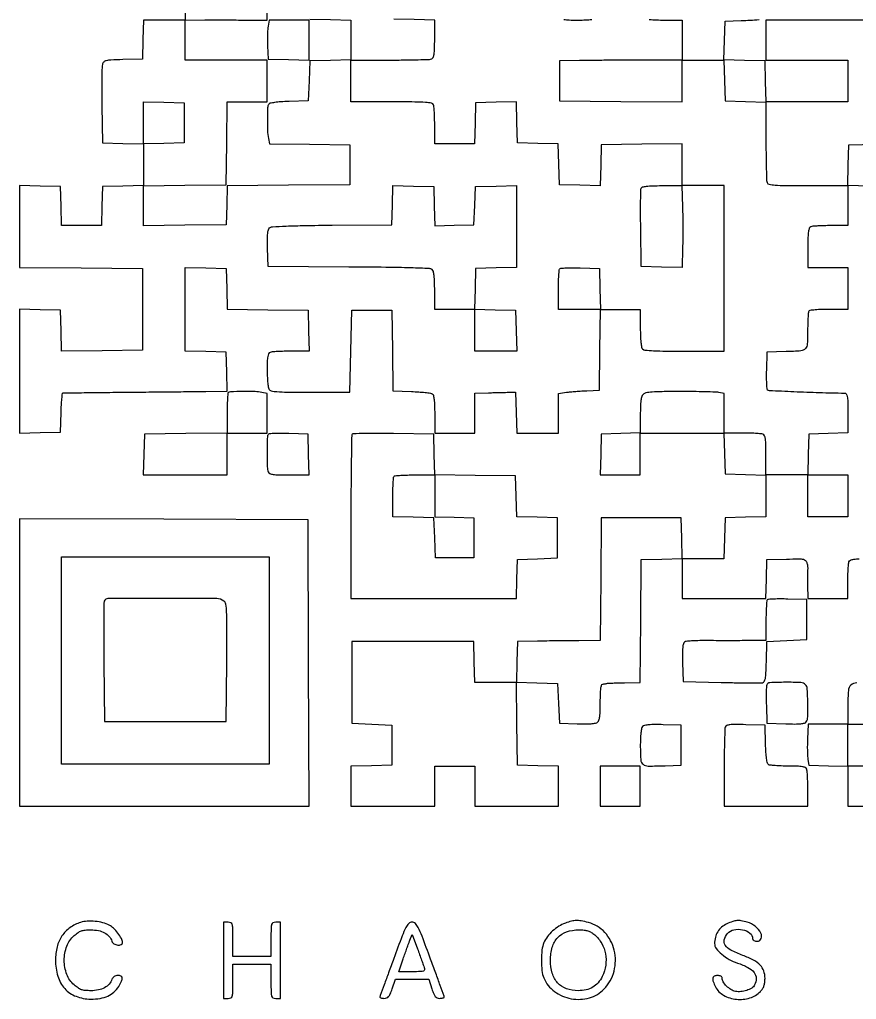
# Model space of a CAD drawing. Extents: x 179 to 1071, y 112 to 1107.
# Drawn here: x 179 to 618, y 112 to 627 of the extents above; entities that cross this region are included whole.
import ezdxf

# ---------------------------------------------------------------- set-up
doc = ezdxf.new("R2010")
doc.units = 0

msp = doc.modelspace()

# ---------------------------------------------------------------- linework, layer by layer
for points in [[(266, 649), (266, 627), (255.034983, 627), (244.069966, 627), (243.784983, 616.75), (243.5, 606.5), (233.2603, 606.215131, 0.004124), (226.944999, 605.987293, 0.045906), (224.449919, 605.645706, 0.136997), (223.185819, 604.954953, 0.140303), (222.476589, 603.715131, 0.055026), (222.269945, 602.145293, 0.002238), (222.175721, 596.42257, 0.003889), (222.147147, 589.631689, 0.002744), (222.216289, 582), (222.5, 562.5), (233.25, 562.216168), (244, 561.932337), (244, 551), (244, 540.067663), (233.25, 539.783832), (222.5, 539.5), (222.215017, 529.25), (221.930034, 519), (211.5, 519), (201.069966, 519), (200.784983, 529.25), (200.5, 539.5), (189.75, 539.783832), (179, 540.067663), (179, 518.547685), (179, 497.027706), (211.25, 496.763853), (243.5, 496.5), (243.5, 475), (243.5, 453.5), (222.284032, 453.230211), (201.068065, 452.960423), (200.784032, 463.730211), (200.5, 474.5), (189.75, 474.783832), (179, 475.067663), (179, 442.5), (179, 409.932337), (189.75, 410.216168), (200.5, 410.5), (200.784983, 420.75, -0.006511), (200.945719, 424.685749, -0.010662), (201.196289, 428.013236, -0.004523), (201.490142, 430.787448, -0.348579), (201.784983, 431.082292, -0.025611), (202.357742, 431.11864, -0.00005), (211.543089, 431.229478, -0.000361), (221.872335, 431.345623, -0.000224), (234, 431.467794, 0.000017), (246.887357, 431.592276, 0.000018), (259.561839, 431.715571, 0.000017), (270.498228, 431.82271, 0.000079), (276.784983, 431.885503), (288.069966, 432), (287.784983, 442.25), (287.5, 452.5), (276.75, 452.783832), (266, 453.067663), (266, 475.067663), (266, 497.067663), (276.75, 496.783832), (287.5, 496.5), (287.783631, 485.76979), (288.067262, 475.03958), (309.283631, 474.76979), (330.5, 474.5), (330.783832, 463.75), (331.067663, 453), (321.615619, 453, 0.00593), (317.880092, 452.955696, 0.007809), (314.475463, 452.821697, 0.005887), (311.638889, 452.632128, 0.0721), (310.581787, 452.393011, 0.188329), (309.787918, 451.670019, 0.071886), (309.31469, 450.223948, 0.035943), (309.06419, 447.749366, 0.007258), (309, 443.32727, 0.009887), (309.06651, 439.963907, 0.012432), (309.267074, 436.854244, 0.010616), (309.553271, 434.274829, 0.090159), (309.909187, 433.169685, 0.215412), (311.151509, 432.215309, 0.038645), (314.110031, 431.757667, 0.017506), (319.501099, 431.535379, 0.002005), (331.659187, 431.508733), (352.5, 431.546612), (353, 453.023306), (353.5, 474.5), (364, 474.5), (374.5, 474.5), (374.769551, 453.365522), (375.039103, 432.231044), (384.769551, 431.835524, -0.006929), (388.587919, 431.627281, -0.009555), (392.008868, 431.327351, -0.00662), (394.846901, 430.985715, -0.106468), (395.75, 430.660985, -0.200997), (396.331606, 429.840721, -0.026002), (396.698973, 427.67557, -0.021483), (396.931155, 424.505891, -0.00754), (397, 419.940983), (397, 410), (407.5, 410), (418, 410), (418, 420.5), (418, 431), (425.25, 431.182616, -0.000251), (428.282399, 431.257473, -0.000232), (431.398438, 431.331383, -0.000231), (434.175464, 431.394681, -0.000769), (436, 431.432616), (439.5, 431.5), (439.783832, 420.75), (440.067663, 410), (451.033832, 410), (462, 410), (462, 420.438727), (462, 430.877454), (466.25, 431.448949, -0.010327), (468.332379, 431.685292, -0.004259), (471.160937, 431.923001, -0.004211), (474.200212, 432.126638, -0.005402), (477, 432.260221), (483.5, 432.5), (483.769888, 453.75), (484.039775, 475), (494.519888, 475), (505, 475), (505, 465.2, 0.008695), (505.074295, 460.928253, 0.018472), (505.311224, 457.630442, 0.019349), (505.671932, 455.200304, 0.150969), (506.2, 454.2, 0.175156), (507.461896, 453.608073, 0.00933), (511.954487, 453.278846, 0.010454), (518.406919, 453.062069, 0.003169), (528.2, 453), (549, 453), (549, 496.5), (549, 540), (538, 540), (527, 540), (527, 551.019888), (527, 562.039775), (505.75, 561.769888), (484.5, 561.5), (484.215829, 550.716515), (483.931657, 539.93303), (473.215829, 540.216515), (462.5, 540.5), (462.216508, 551.216508), (461.933016, 561.933016), (451.216508, 562.216508), (440.5, 562.5), (440.215829, 573.283485), (439.931657, 584.06697), (429.215829, 583.783485), (418.5, 583.5), (418.216168, 572.75), (417.932337, 562), (407.466168, 562), (397, 562), (397, 571.418213, 0.005951), (396.955695, 575.140776, 0.007831), (396.821697, 578.534475, 0.005915), (396.632106, 581.361889, 0.07203), (396.393011, 582.418213, 0.258697), (395.337463, 583.303854, 0.030015), (392.164693, 583.724422, 0.015901), (386.514173, 583.950434, 0.002045), (374.393011, 584), (353, 584), (353, 595), (353, 606), (373.418213, 606, 0.002771), (381.357109, 606.043995, 0.004125), (388.303225, 606.178303, 0.001841), (394.220565, 606.363369, 0.083055), (395.418213, 606.606989, 0.200876), (396.227252, 607.380394, 0.065453), (396.694499, 609.000914, 0.031733), (396.93933, 611.822523, 0.005777), (397, 617.073157), (397, 626.932337), (386.25, 627.216168), (375.5, 627.5)], [(331.5, 627.5), (342.25, 627.216168), (353, 626.932337), (353, 616.5), (353, 606.067663), (342.25, 605.783832), (331.5, 605.5), (331, 595), (330.5, 584.5), (320.535034, 584.211195, 0.008364), (316.200526, 584.012965, 0.019097), (312.944049, 583.684195, 0.019162), (310.58782, 583.262426, 0.199573), (309.798145, 582.711195, 0.133738), (309.246049, 580.935948, 0.006943), (309.114806, 574.897523, 0.011738), (309.208974, 568.873059, 0.034887), (309.657397, 564.769669), (310.15027, 562.039338), (331.325135, 561.769669), (352.5, 561.5), (352.5, 551), (352.5, 540.5), (320.284831, 540.236193), (288.069661, 539.972386), (287.784831, 529.736193), (287.5, 519.5), (265.75, 519.230498), (244, 518.960995), (244, 529.460995), (244, 539.960995), (265.75, 540.230498), (287.5, 540.5), (287.769502, 562.25), (288.039005, 584), (298.519502, 584), (309, 584), (309, 595), (309, 606), (287.5, 606), (266, 606), (266, 616.5), (266, 627), (276.25, 627.056788, -0.001294), (280.984359, 627.070765, -0.000706), (286.79375, 627.064678, -0.000703), (292.698048, 627.041848, -0.001119), (297.75, 627.003902), (309, 626.894226), (309, 637.280446, -0.005991)], [(509.634514, 627.288536, 0.018171), (517.571429, 627), (527, 627), (527, 616.5), (527, 606), (505.25, 605.953106, 0.000728), (496.152804, 605.920247, 0.000671), (486.804688, 605.860325, 0.000669), (478.473701, 605.78459, 0.002228), (473, 605.703106), (462.5, 605.5), (462.5, 595), (462.5, 584.5), (494.75, 584.236147), (527, 583.972294), (527, 594.986147), (527, 606), (537.966168, 606), (548.932337, 606), (549.216168, 595.25), (549.5, 584.5), (560.25, 584.216168), (571, 583.932337), (571, 563.547956, 0.002775), (571.043995, 555.62203, 0.004131), (571.178303, 548.686837, 0.001846), (571.363378, 542.779199, 0.08304), (571.606989, 541.581787, 0.257256), (572.653901, 540.698559, 0.030951), (575.756048, 540.27619, 0.016256), (581.284365, 540.049786, 0.002106), (593.106989, 540), (614, 540), (614, 529.5), (614, 519), (605.081787, 519, 0.006277), (601.550804, 518.955669, 0.008159), (598.31865, 518.821697, 0.006338), (595.626193, 518.631778, 0.070946), (594.581787, 518.393011, 0.205218), (593.76761, 517.601595, 0.063068), (593.30265, 515.913621, 0.030363), (593.059586, 512.960143, 0.005351), (593, 507.393011), (593, 497), (603.5, 497), (614, 497), (614, 486), (614, 475), (604.059017, 475, 0.00904), (600.206338, 474.930338, 0.013724), (596.863562, 474.717433, 0.008318), (594.119629, 474.420801, 0.227008), (593.523529, 474.03807, 0.114568), (593.287138, 473.33751, 0.006655), (593.096337, 471.070962, 0.00982), (592.956918, 468.3415, 0.007049), (592.904095, 465.28807, -0.010015), (592.708179, 456.855637, -0.17412), (591.684735, 454.351908, -0.192162), (589.336973, 453.19375, -0.012655), (581.650095, 452.78388), (571.5, 452.5), (571.210352, 443.089648, 0.008055), (571.156654, 439.426942, 0.011889), (571.237748, 436.213125, 0.007219), (571.406881, 433.550798, 0.179583), (571.710352, 432.894746, 0.185337), (572.752469, 432.434798, 0.000748), (585.681974, 431.81845, 0.004015), (599.08223, 431.307527, 0.004237), (612.25, 431.022982, -0.239241), (613.1784, 430.536355, -0.113742), (613.707645, 429.255554, -0.037196), (613.949572, 426.60367, -0.004155), (614, 420.534983), (614, 410.069966), (603.75, 409.784983), (593.5, 409.5), (593.216168, 398.75), (592.932337, 388), (581.966168, 388), (571, 388), (571, 398.393011, 0.005351), (570.940414, 403.960143, 0.030363), (570.69735, 406.913621, 0.063068), (570.23239, 408.601595, 0.205218), (569.418213, 409.393011, 0.07203), (568.361889, 409.632106, 0.005915), (565.534475, 409.821697, 0.007831), (562.140776, 409.955695, 0.005951), (558.418213, 410), (549, 410), (549, 420.420545), (549, 430.841089), (546.25, 431.337605, 0.036417), (544.408747, 431.533184, 0.002417), (539.08538, 431.68328, 0.003482), (532.731606, 431.787438, 0.002596), (525.721505, 431.817137, 0.003179), (516.399903, 431.748971, 0.015877), (511.177823, 431.51162, 0.025032), (507.944543, 431.098034, 0.153212), (506.471505, 430.328648, 0.125257), (505.768133, 429.145022, 0.038106), (505.328325, 427.089553, 0.025619), (505.073636, 424.042376, 0.00804), (505, 419.463555), (505, 410.069966), (494.75, 409.784983), (484.5, 409.5), (484.216168, 398.75), (483.932337, 388), (494.466168, 388), (505, 388), (505, 399), (505, 410), (526.966168, 410), (548.932337, 410), (549.216168, 399.25), (549.5, 388.5), (560.25, 388.216168), (571, 387.932337), (571, 377), (571, 366.067663), (560.25, 365.783832), (549.5, 365.5), (549.216168, 354.75), (548.932337, 344), (538, 344), (527.067663, 344), (526.783832, 354.75), (526.5, 365.5), (505.5, 365.5), (484.5, 365.5), (484.236147, 333.25), (483.972294, 301), (472.736147, 300.925726, 0.000756), (467.672098, 300.884594, 0.000467), (461.716243, 300.821651, 0.000468), (455.830288, 300.748444, 0.00084), (451, 300.675726), (440.5, 300.5), (440.216168, 289.75), (439.932337, 279), (429, 279), (418.067663, 279), (417.783832, 289.75), (417.5, 300.5), (385.5, 300.5), (353.5, 300.5), (353.5, 279), (353.5, 257.5), (364, 257), (374.5, 256.5), (374.5, 246), (374.5, 235.5), (363.75, 235.216168), (353, 234.932337), (353, 224.466168), (353, 214), (375, 214), (397, 214), (397, 224.5), (397, 235), (407.5, 235), (418, 235), (418, 224.5), (418, 214), (440, 214), (462, 214), (462, 224.466168), (462, 234.932337), (451.25, 235.216168), (440.5, 235.5), (440.230259, 257.335748), (439.960518, 279.171496), (450.730259, 278.835748), (461.5, 278.5), (462, 268), (462.5, 257.5), (471.850715, 257.211141, 0.009044), (475.957683, 257.15859, 0.018924), (479.150171, 257.296386, 0.020746), (481.513859, 257.587315, 0.132968), (482.600715, 258.083586, 0.151559), (483.265688, 259.104681, 0.036119), (483.681736, 261.113655, 0.025065), (483.9285, 264.120571, 0.007941), (484, 268.622445, -0.007031), (484.062523, 273.068568, -0.025706), (484.286399, 275.877848, -0.037987), (484.652471, 277.62218, -0.308235), (485.25, 278.11535, 0.009119), (485.801517, 278.176405, 0.006205), (486.426562, 278.265064, 0.006254), (487.02778, 278.365684, 0.012489), (487.5, 278.463035, -0.04467), (488.200358, 278.56102, -0.002025), (490.625618, 278.671865, -0.003374), (493.508206, 278.772433, -0.002409), (496.736147, 278.847686), (504.972294, 279), (505.236147, 311.25), (505.5, 343.5), (516.25, 343.783832), (527, 344.067663), (527, 333.533832), (527, 323), (548.965017, 323), (570.930034, 323), (571.215017, 333.25), (571.5, 343.5), (581.722245, 343.784677, -0.003488), (588.334543, 343.922669, -0.050684), (590.662172, 343.718733, -0.165802), (591.830539, 343.053969, -0.120322), (592.534088, 341.720206, -0.014931), (592.746531, 340.752221, -0.015552), (592.897539, 339.786309, -0.015411), (592.976104, 338.945432, -0.063258), (592.943422, 338.435529, 0.043569), (592.876339, 337.788254, 0.002158), (592.850897, 335.645124, 0.003471), (592.849335, 333.095394, 0.002501), (592.881579, 330.25), (593, 323), (603.5, 323), (614, 323), (614, 331.918213, -0.006277), (614.044331, 335.449196, -0.008159), (614.178303, 338.68135, -0.006338), (614.368222, 341.373807, -0.070946), (614.606989, 342.418213, -0.204941), (615.397244, 343.232062, -0.063222), (617.080782, 343.697172, -0.030449), (620.025624, 343.940347, -0.005378)], [(464.894083, 627.309523, 0.033615), (467.550838, 627.062206, 0.006405), (472.406989, 627, 0.009539), (476.37742, 627.075751, 0.019202), (479.500056, 627.315267, 0.020076)], [(637.213335, 627), (604.106667, 627), (571, 627), (571, 616.5), (571, 606), (592.5, 606), (614, 606), (614, 595), (614, 584), (592.533832, 584), (571.067663, 584), (570.783832, 594.75), (570.5, 605.5), (559.715394, 605.784183), (548.930789, 606.068365), (549.215394, 616.284183), (549.5, 626.5), (558, 626.75078, 0.01508), (567.356495, 627.309578, 0.245296)], [(618.652839, 278.764238, 0.170843), (615.649476, 277.522304, 0.194265), (614.28305, 274.740087, 0.018196), (614, 266.964816), (614, 257), (603.579004, 257), (593.158008, 257), (592.823005, 249.25, 0.007765), (592.734797, 246.062893, 0.007918), (592.746507, 242.895313, 0.007738), (592.842825, 240.145131, 0.032318), (593.033015, 238.5), (593.578029, 235.5), (603.789014, 235.215017), (614, 234.930034), (614, 224.465017), (614, 214), (636, 214)], [(625, 235), (614, 235), (614, 246), (614, 257), (624.893011, 257, 0.005003)]]:
    msp.add_lwpolyline(points, format="xyb")
for points in [[(309.487534, 623.75, 0.029867), (309.274687, 622.038998, 0.008811), (309.15201, 619.398438, 0.008811), (309.11869, 616.41836, 0.009375), (309.192221, 613.5), (309.5, 606.5), (320.25, 606.216168), (331, 605.932337), (331, 616.466168), (331, 627), (320.545313, 627), (310.090626, 627)], [(396.785365, 529.215407), (397.07073, 518.930815), (407.285365, 519.215407), (417.5, 519.5), (418, 529.5), (418.5, 539.5), (429.25, 539.783832), (440, 540.067663), (440, 518.567663), (440, 497.067663), (429.25, 496.783832), (418.5, 496.5), (418.216515, 485.784171), (417.93303, 475.068343), (428.716515, 474.784171), (439.5, 474.5), (439.783832, 463.75), (440.067663, 453), (429.033832, 453), (418, 453), (418, 464), (418, 475), (407.5, 475), (397, 475), (397, 484.877555, 0.007593), (396.92924, 489.536798, 0.022729), (396.687973, 492.712707, 0.030545), (396.291676, 494.86192, 0.160009), (395.660766, 495.866576, 0.164634), (394.209876, 496.423297, 0.002171), (384.419291, 496.772992, 0.004755), (371.297857, 497.059743, 0.001547), (351.910766, 497.239021), (309.5, 497.5), (309.215609, 507.099013, -0.007155), (309.143326, 511.820184, -0.025437), (309.294088, 514.841219, -0.038985), (309.650341, 516.814012, -0.156633), (310.300628, 517.834536, -0.160012), (311.727067, 518.396665, -0.003838), (318.935768, 518.760167, -0.006423), (328.743378, 519.053125, -0.002149), (343.085018, 519.235522), (374.5, 519.5), (374.785353, 529.783473), (375.070705, 540.066946), (385.785353, 539.783473), (396.5, 539.5)], [(527.187616, 528.75, -0.004063), (527.286869, 523.695675, -0.00255), (527.324762, 517.783914, -0.002559), (527.302602, 511.963905, -0.004675), (527.215829, 507.216515), (526.931657, 496.93303), (516.215829, 497.216515), (505.5, 497.5), (505.22812, 517.47179, -0.002373), (505.159428, 525.218274, -0.003602), (505.180187, 531.95234, -0.001374), (505.255547, 537.733509, -0.087882), (505.446735, 538.72179, -0.246519), (506.147483, 539.337621, -0.030381), (508.218612, 539.707763, -0.022571), (511.4239, 539.935631, -0.006459), (516.406231, 540), (526.875232, 540)], [(483.783832, 485.75), (484.067663, 475), (473.033832, 475), (462, 475), (462, 485.333333, -0.006317), (462.050668, 489.343898, -0.009512), (462.205463, 492.836713, -0.004898), (462.419778, 495.762931, -0.177451), (462.699448, 496.366114, -0.183378), (463.300668, 496.636532, -0.005301), (466.145783, 496.777033, -0.010046), (469.547259, 496.840477, -0.006672), (473.449448, 496.782781), (483.5, 496.5)], [(288.527465, 431.194132, 0.183192), (288.315244, 430.722753, 0.003013), (288.154943, 427.791922, 0.007376), (288.038139, 424.343954, 0.004778), (288, 420.352836), (288, 410.039005), (266.25, 409.769502), (244.5, 409.5), (244.216168, 398.75), (243.932337, 388), (265.966168, 388), (288, 388), (288, 399), (288, 410), (298.5, 410), (309, 410), (309, 420.420545), (309, 430.841089), (306.25, 431.384429, 0.042934), (302.724363, 431.771145, 0.008543), (296.37883, 431.81143, 0.003636), (289.68507, 431.690863, 0.19235)], [(309.699448, 409.366114, 0.193916), (309.111482, 407.984389, 0.003642), (309.015721, 399.9762, 0.006249), (309.075827, 392.294411, 0.086738), (309.606989, 389.581787, 0.205485), (310.399526, 388.767294, 0.062919), (312.091792, 388.302479, 0.03028), (315.053621, 388.059521, 0.005326), (320.640821, 388), (331.067663, 388), (330.783832, 398.75), (330.5, 409.5), (320.449448, 409.782781, 0.006672), (316.547259, 409.840477, 0.010046), (313.145783, 409.777033, 0.005301), (310.300668, 409.636532, 0.183378)], [(353.686013, 409.35268, 0.194467), (353.405497, 408.691519, 0.00034), (353.201516, 396.285891, 0.002441), (353.049396, 382.304684, 0.001499), (353, 365.833333), (353, 323), (396.465017, 323), (439.930034, 323), (440.215017, 333.25), (440.5, 343.5), (451, 344), (461.5, 344.5), (461.5, 355), (461.5, 365.5), (450.783492, 365.783492), (440.066984, 366.066984), (439.783492, 376.783492), (439.5, 387.5), (418.283631, 387.76979), (397.067262, 388.03958), (396.783631, 398.76979), (396.5, 409.5), (375.436013, 409.769346, 0.003085), (367.311969, 409.823103, 0.004901), (360.358056, 409.758056, 0.001338), (354.324385, 409.626314, 0.192551)], [(397, 377.034983), (397, 366.069966), (407.25, 365.784983), (417.5, 365.5), (417.5, 355), (417.5, 344.5), (407.5, 344.5), (397.5, 344.5), (397, 355), (396.5, 365.5), (385.75, 365.783832), (375, 366.067663), (375, 376.367165, -0.006042), (375.048278, 380.362473, -0.009138), (375.195833, 383.837021, -0.004541), (375.399823, 386.754766, -0.178489), (375.666667, 387.333333, -0.178563), (376.245497, 387.600197, -0.004516), (379.172917, 387.804167, -0.009111), (382.658388, 387.951724, -0.006022), (386.666667, 388), (397, 388)], [(223.453816, 321.740243, 0.089548), (223.261817, 320.729866, 0.000598), (223.19019, 311.747155, 0.00234), (223.168607, 301.460077, 0.00149), (223.235201, 289.490243), (223.5, 258.5), (255.5, 258.5), (287.5, 258.5), (287.765726, 289.5, 0.001225), (287.879013, 308.006621, 0.012082), (287.71941, 315.793845, 0.024457), (287.315418, 320.099227, 0.201729), (286.324597, 321.75, 0.157681), (282.495237, 323.016106, 0.001671), (254.221233, 323.106234, 0.001077), (225.335041, 323.03952, 0.309316)], [(571.699448, 322.366114, 0.177451), (571.419778, 321.762931, 0.004898), (571.205463, 318.836713, 0.009512), (571.050668, 315.343898, 0.006317), (571, 311.333333), (571, 301), (559.75, 300.937986, -0.000938), (554.750755, 300.919806, -0.000622), (549.014063, 300.916842, -0.000626), (543.443158, 300.927875, -0.001221), (539, 300.95309, 0.008376), (535.267205, 300.920862, 0.011482), (531.912207, 300.758528, 0.008361), (529.138138, 300.513688, 0.119889), (528.211769, 300.182459, 0.19297), (527.605143, 299.309896, 0.033421), (527.279663, 297.285875, 0.023559), (527.138636, 294.189726, 0.006866), (527.211769, 289.417355), (527.5, 279.5), (547.5, 279, 0.001866), (555.288146, 278.834381, 0.002749), (562.129446, 278.752058, 0.001275), (567.955579, 278.728846, 0.051796), (569.217265, 278.858071, 0.217447), (570.130898, 279.52954, 0.082416), (570.677993, 281.055196, 0.033565), (571.002993, 283.925505, 0.00477), (571.217265, 289.858071), (571.5, 300.5), (582, 301), (592.5, 301.5), (592.5, 312), (592.5, 322.5), (582.449448, 322.782781, 0.006672), (578.547259, 322.840477, 0.010046), (575.145783, 322.777033, 0.005301), (572.300668, 322.636532, 0.183378)], [(571.428774, 277.674983, 0.081654), (571.239658, 276.758353, 0.005045), (571.154817, 273.970602, 0.007376), (571.136178, 270.631743, 0.005394), (571.210159, 266.924983), (571.5, 257.5), (581.417355, 257.211769, 0.006827), (586.195195, 257.138177, 0.023663), (589.282937, 257.278982, 0.033714), (591.294865, 257.604266, 0.19692), (592.152042, 258.211769, 0.135963), (592.954873, 260.85283, 0.010702), (592.980317, 268.265401, 0.009077), (592.709362, 275.762801, 0.184843), (591.8, 277.8, 0.187671), (589.283421, 278.90689, 0.012371), (581.211649, 279.05708, 0.010192), (573.04182, 278.840358, 0.297728)], [(506.233397, 255.833397, 0.14606), (505.688238, 254.824314, 0.022125), (505.316448, 252.535271, 0.019971), (505.075373, 249.40392, 0.009225), (505, 245.319052, 0.016882), (505.237933, 238.27423, 0.213688), (506.454216, 235.986037, 0.166071), (509.128427, 235.063929, 0.009402), (518, 235.204946), (526.5, 235.5), (526.5, 246), (526.5, 256.5), (516.983397, 256.783397, 0.008138), (512.607967, 256.842445, 0.021344), (509.471245, 256.699745, 0.026578), (507.271169, 256.386818, 0.148826)], [(549.644818, 255.516793, 0.083002), (549.405929, 254.343037, 0.001845), (549.223629, 248.551688, 0.004129), (549.090903, 241.753036, 0.002774), (549.046505, 233.983133), (549.043185, 214), (571.021592, 214), (593, 214), (593, 222.918213, 0.006277), (592.955669, 226.449196, 0.008159), (592.821697, 229.68135, 0.006338), (592.631778, 232.373807, 0.070946), (592.393011, 233.418213, 0.194682), (591.644645, 234.219983, 0.068336), (590.110608, 234.692539, 0.033702), (587.463534, 234.944731, 0.006483), (582.643011, 235.015313, -0.007787), (579.052528, 235.077247, -0.010713), (575.829971, 235.252233, -0.007626), (573.161051, 235.495577, -0.115495), (572.288805, 235.800347, -0.199883), (571.737468, 236.589, -0.01918), (571.315749, 238.944063, -0.019108), (570.987032, 242.199826, -0.00836), (570.788805, 246.535034), (570.5, 256.5), (560.369905, 256.783659, 0.005263), (554.898866, 256.879235, 0.031139), (552.040426, 256.72095, 0.066888), (550.418535, 256.304819, 0.207832)], [(211.036535, 152.877046, 0.081709), (205.437614, 150.130534, 0.090727), (201.245819, 145.813905, 0.085159), (198.673624, 140.05188, 0.06257), (197.8, 133.097983, 0.073113), (199.052217, 124.580173, 0.11121), (202.711332, 118.091073, 0.118259), (208.604855, 114.055458, 0.090137), (216.318318, 112.610294, 0.040201), (221.330952, 112.986635, 0.067885), (225.361164, 114.193076, 0.077513), (228.547921, 116.286132, 0.071972), (231.040484, 119.298549, 0.023634), (232.568046, 122.092813, 0.134762), (232.876628, 123.740654, 0.277875), (232.210982, 124.663525, 0.101309), (230.567388, 125, 0.061149), (229.499882, 124.868956, 0.082371), (228.60805, 124.482755, 0.08871), (227.936101, 123.85678, 0.084328), (227.508279, 123.026085, -0.105987), (226.080701, 120.524175, -0.086222), (223.654789, 118.605894, -0.073668), (220.35958, 117.403113, -0.050772), (216.399938, 117, -0.021395), (213.424644, 117.127371, -0.061875), (211.411122, 117.554768, -0.067649), (209.664967, 118.437023, -0.029408), (207.609513, 120.03799, -0.123545), (203.776604, 125.587761, -0.089884), (202.433265, 133, -0.089884), (203.776604, 140.412239, -0.123545), (207.609513, 145.96201, -0.029408), (209.664967, 147.562977, -0.067649), (211.411122, 148.445232, -0.061875), (213.424644, 148.872629, -0.021395), (216.399938, 149, -0.050772), (220.35958, 148.596887, -0.073668), (223.654789, 147.394106, -0.086222), (226.080701, 145.475825, -0.105987), (227.508279, 142.973915, 0.185554), (228.547519, 141.6736, 0.099942), (230.516103, 140.998489, 0.126694), (232.291512, 141.214176, 0.309569), (232.996262, 142.25, 0.123827), (232.456077, 144.370925, 0.037311), (230.645681, 147.193038, 0.038018), (228.32643, 149.832214, 0.074282), (226.061456, 151.46822, 0.057629), (222.708505, 152.738394, 0.038392), (218.65506, 153.435195, 0.038426), (214.548649, 153.503692, 0.058281)], [(286, 133), (286, 113), (288.5, 113, 0.104331), (289.950811, 113.306062, 0.224677), (290.680556, 114.15, 0.064117), (290.955995, 116.064536, 0.003707), (291, 122), (291, 131), (301, 131), (311, 131), (311, 122, 0.003707), (311.044005, 116.064536, 0.064117), (311.319444, 114.15, 0.224677), (312.049189, 113.306062, 0.104331), (313.5, 113), (316, 113), (316, 133), (316, 153), (313.5, 153, 0.104331), (312.049189, 152.693938, 0.224677), (311.319444, 151.85, 0.064117), (311.044005, 149.935464, 0.003707), (311, 144), (311, 135), (301, 135), (291, 135), (291, 144, 0.003707), (290.955995, 149.935464, 0.064117), (290.680556, 151.85, 0.224677), (289.950811, 152.693938, 0.104331), (288.5, 153), (286, 153)], [(375.5, 133.85881, -0.000077), (372.79285, 126.462418, -0.00012), (370.458333, 120.091909, -0.000032), (368.418436, 114.530599, -0.004316), (368.166667, 113.862242, 0.302104), (368.239352, 113.533936, 0.098815), (368.678024, 113.253284, 0.060641), (369.424517, 113.061854, 0.032485), (370.375543, 113, 0.083737), (371.774982, 113.236024, 0.131827), (372.777303, 113.916334, 0.077418), (373.637081, 115.29438, 0.015505), (374.693596, 118), (376.469438, 123), (385.154352, 123), (393.839267, 123), (395.5, 118, 0.015662), (396.481259, 115.328464, 0.075427), (397.303133, 113.938197, 0.13077), (398.262764, 113.243987, 0.091807), (399.580367, 113, 0.024638), (400.507614, 113.045718, 0.039179), (401.289233, 113.185406, 0.046449), (401.845298, 113.387125, 0.290254), (402, 113.631169, 0.085752), (401.916407, 114.114994, 0.000291), (399.899735, 119.766526, 0.001582), (397.591046, 126.160631, 0.00099), (394.850162, 133.631169, 0.002121), (390.336013, 145.702087, 0.026085), (388.35757, 150.201485, 0.081982), (386.837056, 152.286812, 0.197119), (385.100162, 152.996568, 0.195649), (383.369109, 152.289586, 0.083113), (381.864335, 150.229208, 0.026416), (379.92032, 145.782408, 0.002151)], [(465.637261, 152.535187, 0.054347), (462.183935, 150.862645, 0.044777), (458.921399, 148.387012, 0.045442), (456.204032, 145.419151, 0.061639), (454.376839, 142.282119, 0.072515), (453.364571, 138.469588, 0.028347), (453.047711, 133.018943, 0.028381), (453.350342, 127.557846, 0.071037), (454.351044, 123.702258, 0.135639), (459.914415, 116.61348, 0.114439), (468.696085, 112.818968, 0.114084), (478.274037, 113.271463, 0.134168), (486.037355, 117.93704, 0.129577), (491.216433, 127.301291, 0.120964), (491.290089, 138.264024, 0.12623), (486.331074, 147.670283, 0.148021), (477.715848, 152.841332, 0.016058), (473.903762, 153.672044, 0.051994), (471.32482, 153.875046, 0.057049), (468.889088, 153.5335, 0.022293)], [(550.386113, 152.087869, 0.069758), (547.66821, 150.362728, 0.078295), (545.651318, 148.014635, 0.076369), (544.41938, 145.108548, 0.062208), (544, 141.750777, 0.167036), (544.880097, 139.189828, 0.050901), (547.755645, 136.186982, 0.047356), (551.696256, 133.428745, 0.050648), (556, 131.533373, -0.040006), (561.508306, 129.245926, -0.108368), (564.754377, 126.569751, -0.16281), (565.851236, 123.494947, -0.128516), (565.021109, 120.039442, -0.129782), (563.506754, 118.412323, -0.060279), (560.880057, 117.166909, -0.057066), (557.806036, 116.517092, -0.073057), (554.920197, 116.665961, -0.093453), (552.628065, 117.591476, -0.05475), (550.318403, 119.457357, -0.05591), (548.562617, 121.672696, -0.140535), (548, 123.634859, 0.168371), (547.813561, 124.172818, 0.101284), (547.292172, 124.613486, 0.076532), (546.490336, 124.903496, 0.048608), (545.5, 125, 0.113623), (543.841812, 124.618256, 0.243845), (543.079825, 123.594595, 0.130981), (543.258088, 121.798805, 0.029465), (544.516927, 118.967267, 0.149312), (548.7698, 114.613565, 0.100132), (555.462689, 112.535288, 0.097526), (562.594441, 113.200144, 0.133081), (568.06513, 116.569328, 0.044395), (569.216024, 118.035649, 0.05979), (569.96037, 119.548324, 0.054586), (570.368111, 121.299331, 0.029939), (570.5, 123.5, 0.083242), (569.849905, 127.377803, 0.109573), (567.979091, 130.425921, 0.080848), (564.506588, 133.015134, 0.028597), (558.830304, 135.564845, -0.025786), (552.50955, 138.361476, -0.125214), (549.578795, 140.917727, -0.224107), (549.117656, 143.713233, -0.101147), (550.871159, 147.089216, -0.173319), (554.109679, 149.061028, -0.102794), (558.681789, 149.055606, -0.113074), (562.560682, 147.270811, -0.232656), (564, 144.345012, 0.172986), (564.18751, 143.819249, 0.098327), (564.71468, 143.384501, 0.074706), (565.518389, 143.096168, 0.048868), (566.5, 143, 0.31352), (568.525882, 144.408787, 0.214242), (568.332601, 147.30822, 0.104042), (565.378474, 150.844056, 0.099463), (561.204514, 152.959978, 0.019803), (557.908215, 153.736326, 0.068141), (555.719395, 153.858223, 0.067436), (553.566444, 153.387828, 0.019127)], [(391.434115, 129.25, -0.092726), (391.585547, 127.961213, -0.29846), (391.088917, 127.305272, -0.081193), (389.647625, 127.042055, -0.004651), (385.126961, 127), (378.119146, 127), (380.451647, 133.75, -0.001956), (381.432986, 136.554293, -0.00186), (382.452704, 139.398438, -0.001844), (383.372808, 141.906103, -0.006588), (383.98833, 143.5), (385.192511, 146.5), (387.962982, 139, -0.001388), (389.075046, 135.963601, -0.001569), (390.125447, 133.042188, -0.00143), (391.003685, 130.552813, -0.008604)], [(481.059249, 146.296691, -0.089613), (484.708811, 141.897604, -0.083602), (486.699233, 136.393226, -0.081036), (486.810015, 130.387344, -0.077043), (485.021242, 124.54388, -0.062261), (482.836071, 121.173426, -0.083847), (480.069068, 118.82415, -0.080875), (476.603357, 117.45903, -0.053702), (472.345708, 117.003738, -0.085909), (466.169562, 118.077703, -0.122937), (461.564536, 121.149101, -0.115351), (458.754121, 126.19412, -0.069754), (457.8, 133, -0.069545), (458.761118, 139.876643, -0.118374), (461.597286, 144.907008, -0.12444), (466.289718, 147.942274, -0.081636), (472.673275, 148.996262, -0.022692), (475.452961, 148.872055, -0.055409), (477.458357, 148.464007, -0.062049), (479.187578, 147.659667, -0.035062)]]:
    msp.add_lwpolyline(points, format="xyb", close=True)
for points in [[(265.5, 573), (265.5, 562.5), (254.75, 562.216168), (244, 561.932337), (244, 573), (244, 584.067663), (254.75, 583.783832), (265.5, 583.5)], [(614, 377), (614, 366), (603.5, 366), (593, 366), (593, 377), (593, 388), (603.5, 388), (614, 388)], [(179, 289.506286), (179, 214), (255.006326, 214), (331.012652, 214), (330.756326, 289.25), (330.5, 364.5), (254.75, 364.756286), (179, 365.012572)], [(310, 290.5), (310, 236), (255.5, 236), (201, 236), (201, 290.5), (201, 345), (255.5, 345), (310, 345)], [(484, 224.5), (484, 214), (494.5, 214), (505, 214), (505, 224.5), (505, 235), (494.5, 235), (484, 235)]]:
    msp.add_lwpolyline(points, close=True)
msp.add_lwpolyline([(625.216504, 539.783064), (613.933007, 540.066129), (614.216504, 550.783064), (614.5, 561.5), (636, 562)])

doc.saveas('drawing.dxf')
